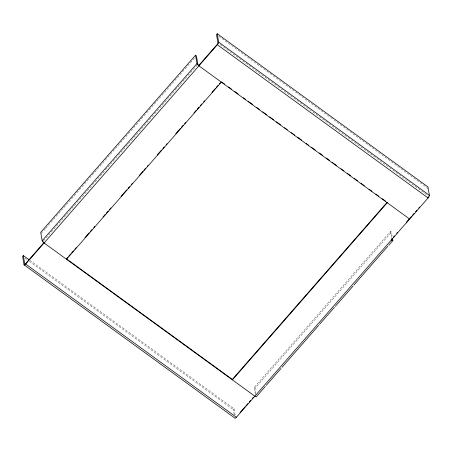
<?xml version="1.0" encoding="UTF-8"?>
<svg xmlns="http://www.w3.org/2000/svg" width="452" height="452" viewBox="0 0 452 452"><rect width="100%" height="100%" fill="white"/><g stroke="black" fill="none" stroke-linecap="round" stroke-linejoin="round"><path stroke-width="0.34" stroke-dasharray="2.26 1.69" d="M45.319 228.746L41.607 232.989L41.94 234.927M45.782 228.215L63.393 208.067M63.856 207.536L68.495 202.23M68.958 201.699L86.569 181.551M87.033 181.02L99.553 166.703M100.016 166.172L117.627 146.019M118.091 145.487L122.729 140.188M123.193 139.657L135.707 125.34M136.171 124.808L153.782 104.655M154.245 104.124L158.884 98.824M159.347 98.293L176.958 78.139M177.421 77.608L182.06 72.309M182.523 71.778L194.575 57.992M43.505 240.854L48.144 235.554M48.607 235.023L66.218 214.869M66.687 214.338L71.32 209.039M71.783 208.508L89.4 188.354M89.863 187.823L102.378 173.506M102.841 172.975L107.474 167.675M107.938 167.144L125.554 146.99M126.018 146.459L138.532 132.142M138.996 131.611L156.607 111.463M157.076 110.932L161.709 105.627M162.172 105.101L179.789 84.948M180.252 84.417L184.885 79.111M185.348 78.586L192.767 70.1M193.23 69.568L196.936 65.325M234.215 414.783L233.334 409.614L234.074 408.772L30.188 260.55M255.352 394.602L254.137 387.494L390.522 231.458L391.421 232.113L392.308 237.277M255.917 393.313L255.035 388.144L391.421 232.113M218.779 36.25L427.225 187.795L427.671 190.377M220.214 44.646L428.089 195.772M254.137 387.494L255.035 388.144M24.883 258.075L27.171 259.736M29.453 261.397L233.334 409.614M390.522 231.458L391.63 237.921M234.074 408.772L235.176 415.23"/><path stroke-width="0.68" d="M409.574 218.587L409.653 219.05L198.92 65.851L198.84 65.382A1.164 0.316 41.2 0 1 197.863 64.263L196.428 55.867L195.53 55.217L40.714 232.334L42.149 240.735A2.328 0.627 41.2 0 0 44.098 242.973L254.832 396.172A2.328 0.627 41.2 0 0 256.47 396.545L265.284 386.46M29.047 259.719L23.334 255.572L22.6 256.414L24.035 264.81L234.769 418.01A2.328 0.706 -54 0 0 236.402 417.258L428.084 197.965A2.328 0.706 -54 0 0 429.4 195.349L427.965 186.947L217.231 33.747L216.491 34.589L217.926 42.991A1.164 0.356 -54 0 1 217.271 44.296L198.84 65.382M42.149 240.735L196.965 63.613L195.53 55.217M24.035 264.81A2.328 0.706 -54 0 0 25.668 264.058L217.35 44.765A2.328 0.706 -54 0 0 218.666 42.143L217.231 33.747M67.828 257.211L66.438 258.804L66.517 259.267L221.339 82.151M68.755 256.148L70.608 254.03M71.54 252.967L73.394 250.849M74.783 249.255L76.173 247.668M84.982 237.588L89.151 232.82M90.541 231.226L91.931 229.633M93.79 227.514L94.717 226.452M103.056 216.909L105.378 214.259M106.305 213.197L108.158 211.073M109.548 209.485L110.938 207.892M121.136 196.224L126.696 189.863M128.091 188.275L129.481 186.682M131.334 184.563L132.261 183.501M139.216 175.545L142.922 171.302M143.849 170.24L145.702 168.121M147.092 166.528L148.019 165.472M157.29 154.861L161.466 150.092M162.856 148.499L164.245 146.911M166.099 144.787L167.025 143.725M175.834 133.651L180.467 128.351M181.393 127.289L183.246 125.164M184.642 123.577L185.569 122.515M193.908 112.972L196.23 110.316M197.157 109.26L199.01 107.135M200.4 105.548L201.79 103.954M203.643 101.836L204.57 100.773M211.988 92.287L215.231 88.575M216.158 87.513L218.017 85.394M219.406 83.801L220.333 82.744M240.012 412.574L245.08 406.777M246.001 405.721L247.843 403.613M249.227 402.031L250.606 400.449M252.453 398.342L253.374 397.285M393.449 237.034L394.37 235.984M396.675 233.345L397.596 232.294M406.348 222.277L411.416 216.48M412.337 215.423L414.185 213.316M415.563 211.734L416.947 210.152M418.789 208.044L419.71 206.988M266.211 385.398L281.054 368.414M281.986 367.352L318.632 325.423M319.558 324.366L334.407 307.383M335.333 306.32L352.961 286.15M353.888 285.088L387.754 246.346M388.68 245.283L392.856 240.509L392.528 238.571M218.666 42.143L429.4 195.349M217.35 44.765L428.084 197.965M221.683 81.993L224.542 84.066M228.537 86.97L231.39 89.05M234.82 91.541L238.244 94.033M243.385 97.768L245.668 99.429M248.527 101.502L252.521 104.412M256.521 107.316L259.375 109.395M262.804 111.887L266.799 114.791M269.658 116.865L273.652 119.774M276.511 121.848L280.506 124.752M284.506 127.662L287.359 129.735M291.359 132.645L294.783 135.137M297.642 137.21L301.637 140.114M306.207 143.437L308.49 145.098M311.343 147.177L315.343 150.081M319.344 152.985L322.768 155.477M326.197 157.968L329.621 160.46M332.474 162.534L336.474 165.443M341.045 168.765L343.899 170.839M347.322 173.331L350.752 175.822M354.176 178.314L357.605 180.806M361.029 183.297L364.459 185.789M369.024 189.105L371.883 191.185M375.878 194.089L378.736 196.168M382.16 198.66L385.59 201.146M66.291 258.697L232.481 379.516M25.668 264.058L236.402 417.258M391.737 238.566L391.963 239.859A1.164 0.316 41.2 0 1 391.144 239.673M44.098 242.973L44.019 242.504L25.589 263.589A1.164 0.356 -54 0 1 24.775 263.968L23.334 255.572M392.856 240.509A2.328 0.627 41.2 0 1 391.223 240.136M43.206 241.707A1.164 0.316 41.2 0 1 43.093 241.526M198.92 65.851A2.328 0.627 41.2 0 1 196.965 63.613M428.502 196.767A1.164 0.356 -54 0 1 428.004 197.501M387.155 202.287L232.334 379.409L232.418 379.872L387.234 202.756L387.155 202.287"/></g></svg>
